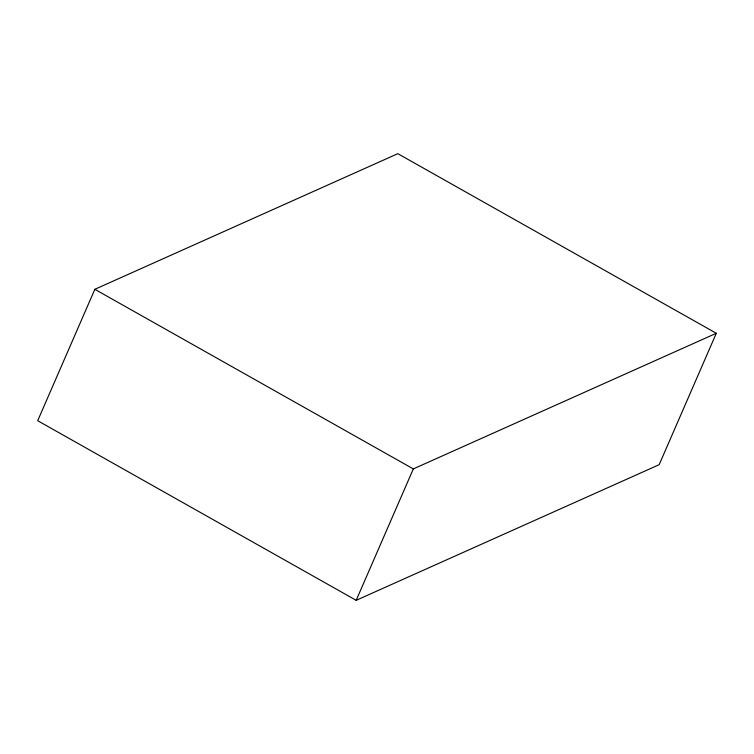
<?xml version="1.0" encoding="UTF-8"?>
<svg xmlns="http://www.w3.org/2000/svg" width="754" height="754" viewBox="0 0 754 754"><rect width="100%" height="100%" fill="white"/><g stroke="black" fill="none" stroke-linecap="round" stroke-linejoin="round"><path stroke-width="1.13" d="M94.834 289.31L37.7 420.713L356.18 600.325L659.166 464.69L716.3 333.287L397.82 153.675L94.834 289.31L413.324 468.913L716.3 333.287M356.18 600.325L413.324 468.913"/></g></svg>
